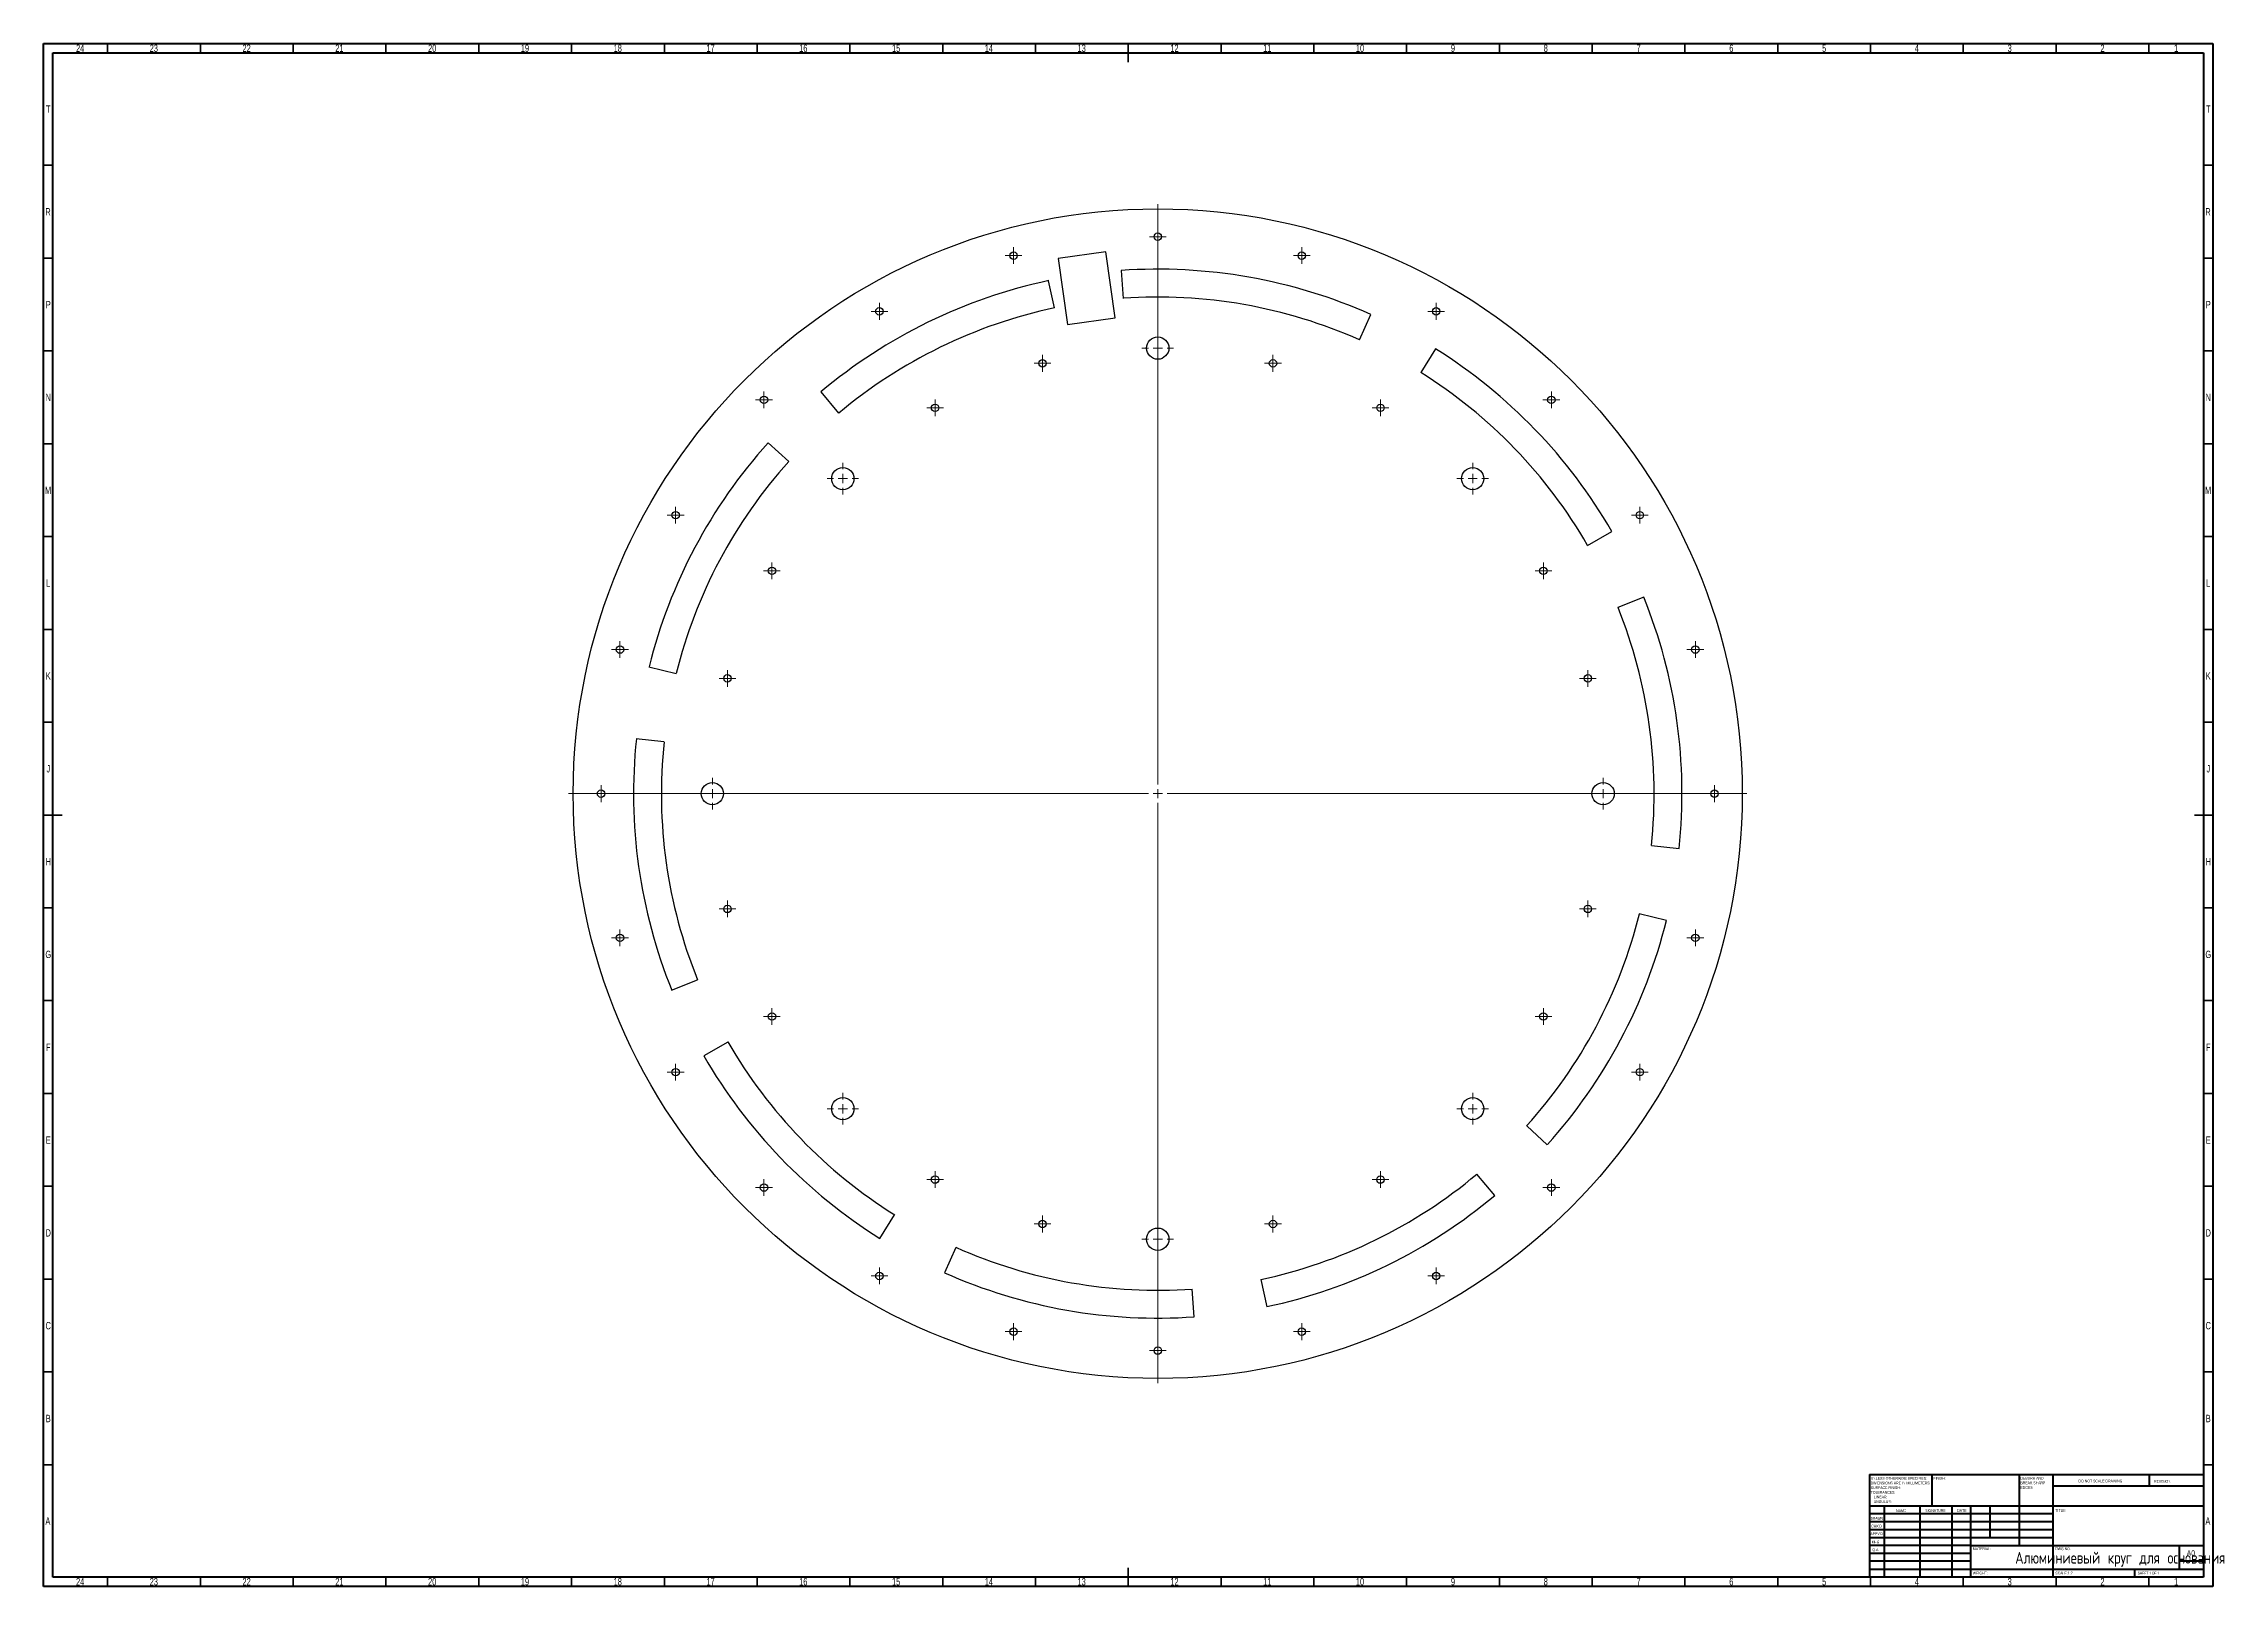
# Model space of a CAD drawing. Header units: millimetres. Extents: x 15 to 1190, y 5 to 836.
import ezdxf

# ---------------------------------------------------------------- set-up
doc = ezdxf.new("R2010")
doc.units = ezdxf.units.MM
doc.styles.add('SLDTEXTSTYLE0', font='TXT', dxfattribs={"width": 0.75})
doc.styles.add('SLDTEXTSTYLE1', font='TXT', dxfattribs={"width": 0.686449})
doc.styles.add('SLDTEXTSTYLE2', font='TXT', dxfattribs={"width": 0.6875})
doc.styles.add('SLDTEXTSTYLE3', font='TXT', dxfattribs={"width": 0.75, "bigfont": 'bigfont'})

# ---------------------------------------------------------------- blocks, each defined once
blk = doc.blocks.new('SW_NOTE_0')
at = {"color": 0, "linetype": 'Continuous', "lineweight": 0, "char_height": 1.5, "attachment_point": 1, "style": 'SLDTEXTSTYLE0'}
for s, insert in [('UNLESS OTHERWISE SPECIFIED:', (0, 1.9)), ('TOLERANCES:', (0, -5.6)), ('DIMENSIONS ARE IN MILLIMETERS', (0, -0.6)), ('SURFACE FINISH:', (0, -3.1)), ('ANGULAR:', (1.7, -10.6)), ('LINEAR:', (1.7, -8.1))]:
    blk.add_mtext(s, dxfattribs=dict(at, insert=insert))
blk = doc.blocks.new('SW_NOTE_0_1')
at = {"color": 0, "linetype": 'Continuous', "lineweight": 0, "char_height": 1.5, "attachment_point": 1, "style": 'SLDTEXTSTYLE0'}
for s, insert in [('DEBURR AND', (0, 1.9)), ('BREAK SHARP', (0, -0.6)), ('EDGES', (0, -3.1))]:
    blk.add_mtext(s, dxfattribs=dict(at, insert=insert))
blk = doc.blocks.new('SW_CENTERMARKSYMBOL_0')
at = {"color": 0, "linetype": 'Continuous', "lineweight": 18}
for p, q in [((0, 5), (0, 317.5)), ((-5, 0), (-317.5, 0)), ((0, 0), (-2.5, 0)), ((0, 0), (0, 2.5)), ((0, 0), (0, -2.5)), ((0, 0), (2.5, 0)), ((5, 0), (317.5, 0)), ((0, -5), (0, -317.5))]:
    blk.add_line(p, q, dxfattribs=at)
blk = doc.blocks.new('SW_CENTERMARKSYMBOL_1')
at = {"color": 0, "linetype": 'Continuous', "lineweight": 18}
for p, q in [((-5, 0), (-8.5, 0)), ((0, 0), (-2.5, 0)), ((0, 5), (0, 8.5)), ((0, 0), (0, 2.5)), ((0, 0), (0, -2.5)), ((0, 0), (2.5, 0)), ((5, 0), (8.5, 0)), ((0, -5), (0, -8.5))]:
    blk.add_line(p, q, dxfattribs=at)
blk = doc.blocks.new('SW_CENTERMARKSYMBOL_2')
at = {"color": 0, "linetype": 'Continuous', "lineweight": 18}
for p, q in [((-5, 0), (-8.5, 0)), ((0, 0), (-2.5, 0)), ((0, 5), (0, 8.5)), ((0, 0), (0, 2.5)), ((0, 0), (0, -2.5)), ((0, 0), (2.5, 0)), ((5, 0), (8.5, 0)), ((0, -5), (0, -8.5))]:
    blk.add_line(p, q, dxfattribs=at)
blk = doc.blocks.new('SW_CENTERMARKSYMBOL_3')
at = {"color": 0, "linetype": 'Continuous', "lineweight": 18}
for p, q in [((-5, 0), (-8.5, 0)), ((0, 0), (-2.5, 0)), ((0, 5), (0, 8.5)), ((0, 0), (0, 2.5)), ((0, 0), (0, -2.5)), ((0, 0), (2.5, 0)), ((5, 0), (8.5, 0)), ((0, -5), (0, -8.5))]:
    blk.add_line(p, q, dxfattribs=at)
blk = doc.blocks.new('SW_CENTERMARKSYMBOL_4')
at = {"color": 0, "linetype": 'Continuous', "lineweight": 18}
for p, q in [((-5, 0), (-8.5, 0)), ((0, 0), (-2.5, 0)), ((0, 5), (0, 8.5)), ((0, 0), (0, 2.5)), ((0, 0), (0, -2.5)), ((0, 0), (2.5, 0)), ((5, 0), (8.5, 0)), ((0, -5), (0, -8.5))]:
    blk.add_line(p, q, dxfattribs=at)
blk = doc.blocks.new('SW_CENTERMARKSYMBOL_5')
at = {"color": 0, "linetype": 'Continuous', "lineweight": 18}
for p, q in [((-5, 0), (-8.5, 0)), ((0, 0), (-2.5, 0)), ((0, 5), (0, 8.5)), ((0, 0), (0, 2.5)), ((0, 0), (0, -2.5)), ((0, 0), (2.5, 0)), ((5, 0), (8.5, 0)), ((0, -5), (0, -8.5))]:
    blk.add_line(p, q, dxfattribs=at)
blk = doc.blocks.new('SW_CENTERMARKSYMBOL_6')
at = {"color": 0, "linetype": 'Continuous', "lineweight": 18}
for p, q in [((-5, 0), (-8.5, 0)), ((0, 0), (-2.5, 0)), ((0, 5), (0, 8.5)), ((0, 0), (0, 2.5)), ((0, 0), (0, -2.5)), ((0, 0), (2.5, 0)), ((5, 0), (8.5, 0)), ((0, -5), (0, -8.5))]:
    blk.add_line(p, q, dxfattribs=at)
blk = doc.blocks.new('SW_CENTERMARKSYMBOL_7')
at = {"color": 0, "linetype": 'Continuous', "lineweight": 18}
for p, q in [((-5, 0), (-8.5, 0)), ((0, 0), (-2.5, 0)), ((0, 5), (0, 8.5)), ((0, 0), (0, 2.5)), ((0, 0), (0, -2.5)), ((0, 0), (2.5, 0)), ((5, 0), (8.5, 0)), ((0, -5), (0, -8.5))]:
    blk.add_line(p, q, dxfattribs=at)
blk = doc.blocks.new('SW_CENTERMARKSYMBOL_8')
at = {"color": 0, "linetype": 'Continuous', "lineweight": 18}
for p, q in [((-5, 0), (-8.5, 0)), ((0, 0), (-2.5, 0)), ((0, 5), (0, 8.5)), ((0, 0), (0, 2.5)), ((0, 0), (0, -2.5)), ((0, 0), (2.5, 0)), ((5, 0), (8.5, 0)), ((0, -5), (0, -8.5))]:
    blk.add_line(p, q, dxfattribs=at)
blk = doc.blocks.new('SW_CENTERMARKSYMBOL_9')
at = {"color": 0, "linetype": 'Continuous', "lineweight": 18}
for p, q in [((-2.5, 0), (-4.5, 0)), ((0, 0), (-2.5, 0)), ((0, 2.5), (0, 4.5)), ((0, 0), (0, 2.5)), ((0, 0), (0, -2.5)), ((0, 0), (2.5, 0)), ((2.5, 0), (4.5, 0)), ((0, -2.5), (0, -4.5))]:
    blk.add_line(p, q, dxfattribs=at)
blk = doc.blocks.new('SW_CENTERMARKSYMBOL_10')
at = {"color": 0, "linetype": 'Continuous', "lineweight": 18}
for p, q in [((-2.5, 0), (-4.5, 0)), ((0, 0), (-2.5, 0)), ((0, 2.5), (0, 4.5)), ((0, 0), (0, 2.5)), ((0, 0), (0, -2.5)), ((0, 0), (2.5, 0)), ((2.5, 0), (4.5, 0)), ((0, -2.5), (0, -4.5))]:
    blk.add_line(p, q, dxfattribs=at)
blk = doc.blocks.new('SW_CENTERMARKSYMBOL_11')
at = {"color": 0, "linetype": 'Continuous', "lineweight": 18}
for p, q in [((-2.5, 0), (-4.5, 0)), ((0, 0), (-2.5, 0)), ((0, 2.5), (0, 4.5)), ((0, 0), (0, 2.5)), ((0, 0), (0, -2.5)), ((0, 0), (2.5, 0)), ((2.5, 0), (4.5, 0)), ((0, -2.5), (0, -4.5))]:
    blk.add_line(p, q, dxfattribs=at)
blk = doc.blocks.new('SW_CENTERMARKSYMBOL_12')
at = {"color": 0, "linetype": 'Continuous', "lineweight": 18}
for p, q in [((-2.5, 0), (-4.5, 0)), ((0, 0), (-2.5, 0)), ((0, 2.5), (0, 4.5)), ((0, 0), (0, 2.5)), ((0, 0), (0, -2.5)), ((0, 0), (2.5, 0)), ((2.5, 0), (4.5, 0)), ((0, -2.5), (0, -4.5))]:
    blk.add_line(p, q, dxfattribs=at)
blk = doc.blocks.new('SW_CENTERMARKSYMBOL_13')
at = {"color": 0, "linetype": 'Continuous', "lineweight": 18}
for p, q in [((-2.5, 0), (-4.5, 0)), ((0, 0), (-2.5, 0)), ((0, 2.5), (0, 4.5)), ((0, 0), (0, 2.5)), ((0, 0), (0, -2.5)), ((0, 0), (2.5, 0)), ((2.5, 0), (4.5, 0)), ((0, -2.5), (0, -4.5))]:
    blk.add_line(p, q, dxfattribs=at)
blk = doc.blocks.new('SW_CENTERMARKSYMBOL_14')
at = {"color": 0, "linetype": 'Continuous', "lineweight": 18}
for p, q in [((-2.5, 0), (-4.5, 0)), ((0, 0), (-2.5, 0)), ((0, 2.5), (0, 4.5)), ((0, 0), (0, 2.5)), ((0, 0), (0, -2.5)), ((0, 0), (2.5, 0)), ((2.5, 0), (4.5, 0)), ((0, -2.5), (0, -4.5))]:
    blk.add_line(p, q, dxfattribs=at)
blk = doc.blocks.new('SW_CENTERMARKSYMBOL_15')
at = {"color": 0, "linetype": 'Continuous', "lineweight": 18}
for p, q in [((-2.5, 0), (-4.5, 0)), ((0, 0), (-2.5, 0)), ((0, 2.5), (0, 4.5)), ((0, 0), (0, 2.5)), ((0, 0), (0, -2.5)), ((0, 0), (2.5, 0)), ((2.5, 0), (4.5, 0)), ((0, -2.5), (0, -4.5))]:
    blk.add_line(p, q, dxfattribs=at)
blk = doc.blocks.new('SW_CENTERMARKSYMBOL_16')
at = {"color": 0, "linetype": 'Continuous', "lineweight": 18}
for p, q in [((-2.5, 0), (-4.5, 0)), ((0, 0), (-2.5, 0)), ((0, 2.5), (0, 4.5)), ((0, 0), (0, 2.5)), ((0, 0), (0, -2.5)), ((0, 0), (2.5, 0)), ((2.5, 0), (4.5, 0)), ((0, -2.5), (0, -4.5))]:
    blk.add_line(p, q, dxfattribs=at)
blk = doc.blocks.new('SW_CENTERMARKSYMBOL_17')
at = {"color": 0, "linetype": 'Continuous', "lineweight": 18}
for p, q in [((-2.5, 0), (-4.5, 0)), ((0, 0), (-2.5, 0)), ((0, 2.5), (0, 4.5)), ((0, 0), (0, 2.5)), ((0, 0), (0, -2.5)), ((0, 0), (2.5, 0)), ((2.5, 0), (4.5, 0)), ((0, -2.5), (0, -4.5))]:
    blk.add_line(p, q, dxfattribs=at)
blk = doc.blocks.new('SW_CENTERMARKSYMBOL_18')
at = {"color": 0, "linetype": 'Continuous', "lineweight": 18}
for p, q in [((-2.5, 0), (-4.5, 0)), ((0, 0), (-2.5, 0)), ((0, 2.5), (0, 4.5)), ((0, 0), (0, 2.5)), ((0, 0), (0, -2.5)), ((0, 0), (2.5, 0)), ((2.5, 0), (4.5, 0)), ((0, -2.5), (0, -4.5))]:
    blk.add_line(p, q, dxfattribs=at)
blk = doc.blocks.new('SW_CENTERMARKSYMBOL_19')
at = {"color": 0, "linetype": 'Continuous', "lineweight": 18}
for p, q in [((-2.5, 0), (-4.5, 0)), ((0, 0), (-2.5, 0)), ((0, 2.5), (0, 4.5)), ((0, 0), (0, 2.5)), ((0, 0), (0, -2.5)), ((0, 0), (2.5, 0)), ((2.5, 0), (4.5, 0)), ((0, -2.5), (0, -4.5))]:
    blk.add_line(p, q, dxfattribs=at)
blk = doc.blocks.new('SW_CENTERMARKSYMBOL_20')
at = {"color": 0, "linetype": 'Continuous', "lineweight": 18}
for p, q in [((-2.5, 0), (-4.5, 0)), ((0, 0), (-2.5, 0)), ((0, 2.5), (0, 4.5)), ((0, 0), (0, 2.5)), ((0, 0), (0, -2.5)), ((0, 0), (2.5, 0)), ((2.5, 0), (4.5, 0)), ((0, -2.5), (0, -4.5))]:
    blk.add_line(p, q, dxfattribs=at)
blk = doc.blocks.new('SW_CENTERMARKSYMBOL_21')
at = {"color": 0, "linetype": 'Continuous', "lineweight": 18}
for p, q in [((-2.5, 0), (-4.5, 0)), ((0, 0), (-2.5, 0)), ((0, 2.5), (0, 4.5)), ((0, 0), (0, 2.5)), ((0, 0), (0, -2.5)), ((0, 0), (2.5, 0)), ((2.5, 0), (4.5, 0)), ((0, -2.5), (0, -4.5))]:
    blk.add_line(p, q, dxfattribs=at)
blk = doc.blocks.new('SW_CENTERMARKSYMBOL_22')
at = {"color": 0, "linetype": 'Continuous', "lineweight": 18}
for p, q in [((-2.5, 0), (-4.5, 0)), ((0, 0), (-2.5, 0)), ((0, 2.5), (0, 4.5)), ((0, 0), (0, 2.5)), ((0, 0), (0, -2.5)), ((0, 0), (2.5, 0)), ((2.5, 0), (4.5, 0)), ((0, -2.5), (0, -4.5))]:
    blk.add_line(p, q, dxfattribs=at)
blk = doc.blocks.new('SW_CENTERMARKSYMBOL_23')
at = {"color": 0, "linetype": 'Continuous', "lineweight": 18}
for p, q in [((-2.5, 0), (-4.5, 0)), ((0, 0), (-2.5, 0)), ((0, 2.5), (0, 4.5)), ((0, 0), (0, 2.5)), ((0, 0), (0, -2.5)), ((0, 0), (2.5, 0)), ((2.5, 0), (4.5, 0)), ((0, -2.5), (0, -4.5))]:
    blk.add_line(p, q, dxfattribs=at)
blk = doc.blocks.new('SW_CENTERMARKSYMBOL_24')
at = {"color": 0, "linetype": 'Continuous', "lineweight": 18}
for p, q in [((-2.5, 0), (-4.5, 0)), ((0, 0), (-2.5, 0)), ((0, 2.5), (0, 4.5)), ((0, 0), (0, 2.5)), ((0, 0), (0, -2.5)), ((0, 0), (2.5, 0)), ((2.5, 0), (4.5, 0)), ((0, -2.5), (0, -4.5))]:
    blk.add_line(p, q, dxfattribs=at)
blk = doc.blocks.new('SW_CENTERMARKSYMBOL_25')
at = {"color": 0, "linetype": 'Continuous', "lineweight": 18}
for p, q in [((-2.5, 0), (-4.5, 0)), ((0, 0), (-2.5, 0)), ((0, 2.5), (0, 4.5)), ((0, 0), (0, 2.5)), ((0, 0), (0, -2.5)), ((0, 0), (2.5, 0)), ((2.5, 0), (4.5, 0)), ((0, -2.5), (0, -4.5))]:
    blk.add_line(p, q, dxfattribs=at)
blk = doc.blocks.new('SW_CENTERMARKSYMBOL_26')
at = {"color": 0, "linetype": 'Continuous', "lineweight": 18}
for p, q in [((-2.5, 0), (-4.5, 0)), ((0, 0), (-2.5, 0)), ((0, 2.5), (0, 4.5)), ((0, 0), (0, 2.5)), ((0, 0), (0, -2.5)), ((0, 0), (2.5, 0)), ((2.5, 0), (4.5, 0)), ((0, -2.5), (0, -4.5))]:
    blk.add_line(p, q, dxfattribs=at)
blk = doc.blocks.new('SW_CENTERMARKSYMBOL_27')
at = {"color": 0, "linetype": 'Continuous', "lineweight": 18}
for p, q in [((-2.5, 0), (-4.5, 0)), ((0, 0), (-2.5, 0)), ((0, 2.5), (0, 4.5)), ((0, 0), (0, 2.5)), ((0, 0), (0, -2.5)), ((0, 0), (2.5, 0)), ((2.5, 0), (4.5, 0)), ((0, -2.5), (0, -4.5))]:
    blk.add_line(p, q, dxfattribs=at)
blk = doc.blocks.new('SW_CENTERMARKSYMBOL_28')
at = {"color": 0, "linetype": 'Continuous', "lineweight": 18}
for p, q in [((-2.5, 0), (-4.5, 0)), ((0, 0), (-2.5, 0)), ((0, 2.5), (0, 4.5)), ((0, 0), (0, 2.5)), ((0, 0), (0, -2.5)), ((0, 0), (2.5, 0)), ((2.5, 0), (4.5, 0)), ((0, -2.5), (0, -4.5))]:
    blk.add_line(p, q, dxfattribs=at)
blk = doc.blocks.new('SW_CENTERMARKSYMBOL_29')
at = {"color": 0, "linetype": 'Continuous', "lineweight": 18}
for p, q in [((-2.5, 0), (-4.5, 0)), ((0, 0), (-2.5, 0)), ((0, 2.5), (0, 4.5)), ((0, 0), (0, 2.5)), ((0, 0), (0, -2.5)), ((0, 0), (2.5, 0)), ((2.5, 0), (4.5, 0)), ((0, -2.5), (0, -4.5))]:
    blk.add_line(p, q, dxfattribs=at)
blk = doc.blocks.new('SW_CENTERMARKSYMBOL_30')
at = {"color": 0, "linetype": 'Continuous', "lineweight": 18}
for p, q in [((-2.5, 0), (-4.5, 0)), ((0, 0), (-2.5, 0)), ((0, 2.5), (0, 4.5)), ((0, 0), (0, 2.5)), ((0, 0), (0, -2.5)), ((0, 0), (2.5, 0)), ((2.5, 0), (4.5, 0)), ((0, -2.5), (0, -4.5))]:
    blk.add_line(p, q, dxfattribs=at)
blk = doc.blocks.new('SW_CENTERMARKSYMBOL_31')
at = {"color": 0, "linetype": 'Continuous', "lineweight": 18}
for p, q in [((-2.5, 0), (-4.5, 0)), ((0, 0), (-2.5, 0)), ((0, 2.5), (0, 4.5)), ((0, 0), (0, 2.5)), ((0, 0), (0, -2.5)), ((0, 0), (2.5, 0)), ((2.5, 0), (4.5, 0)), ((0, -2.5), (0, -4.5))]:
    blk.add_line(p, q, dxfattribs=at)
blk = doc.blocks.new('SW_CENTERMARKSYMBOL_32')
at = {"color": 0, "linetype": 'Continuous', "lineweight": 18}
for p, q in [((-2.5, 0), (-4.5, 0)), ((0, 0), (-2.5, 0)), ((0, 2.5), (0, 4.5)), ((0, 0), (0, 2.5)), ((0, 0), (0, -2.5)), ((0, 0), (2.5, 0)), ((2.5, 0), (4.5, 0)), ((0, -2.5), (0, -4.5))]:
    blk.add_line(p, q, dxfattribs=at)
blk = doc.blocks.new('SW_CENTERMARKSYMBOL_33')
at = {"color": 0, "linetype": 'Continuous', "lineweight": 18}
for p, q in [((-2.5, 0), (-4.5, 0)), ((0, 0), (-2.5, 0)), ((0, 2.5), (0, 4.5)), ((0, 0), (0, 2.5)), ((0, 0), (0, -2.5)), ((0, 0), (2.5, 0)), ((2.5, 0), (4.5, 0)), ((0, -2.5), (0, -4.5))]:
    blk.add_line(p, q, dxfattribs=at)
blk = doc.blocks.new('SW_CENTERMARKSYMBOL_34')
at = {"color": 0, "linetype": 'Continuous', "lineweight": 18}
for p, q in [((-2.5, 0), (-4.5, 0)), ((0, 0), (-2.5, 0)), ((0, 2.5), (0, 4.5)), ((0, 0), (0, 2.5)), ((0, 0), (0, -2.5)), ((0, 0), (2.5, 0)), ((2.5, 0), (4.5, 0)), ((0, -2.5), (0, -4.5))]:
    blk.add_line(p, q, dxfattribs=at)
blk = doc.blocks.new('SW_CENTERMARKSYMBOL_35')
at = {"color": 0, "linetype": 'Continuous', "lineweight": 18}
for p, q in [((-2.5, 0), (-4.5, 0)), ((0, 0), (-2.5, 0)), ((0, 2.5), (0, 4.5)), ((0, 0), (0, 2.5)), ((0, 0), (0, -2.5)), ((0, 0), (2.5, 0)), ((2.5, 0), (4.5, 0)), ((0, -2.5), (0, -4.5))]:
    blk.add_line(p, q, dxfattribs=at)
blk = doc.blocks.new('SW_CENTERMARKSYMBOL_36')
at = {"color": 0, "linetype": 'Continuous', "lineweight": 18}
for p, q in [((-2.5, 0), (-4.5, 0)), ((0, 0), (-2.5, 0)), ((0, 2.5), (0, 4.5)), ((0, 0), (0, 2.5)), ((0, 0), (0, -2.5)), ((0, 0), (2.5, 0)), ((2.5, 0), (4.5, 0)), ((0, -2.5), (0, -4.5))]:
    blk.add_line(p, q, dxfattribs=at)
blk = doc.blocks.new('SW_CENTERMARKSYMBOL_37')
at = {"color": 0, "linetype": 'Continuous', "lineweight": 18}
for p, q in [((-2.5, 0), (-4.5, 0)), ((0, 0), (-2.5, 0)), ((0, 2.5), (0, 4.5)), ((0, 0), (0, 2.5)), ((0, 0), (0, -2.5)), ((0, 0), (2.5, 0)), ((2.5, 0), (4.5, 0)), ((0, -2.5), (0, -4.5))]:
    blk.add_line(p, q, dxfattribs=at)
blk = doc.blocks.new('SW_CENTERMARKSYMBOL_38')
at = {"color": 0, "linetype": 'Continuous', "lineweight": 18}
for p, q in [((-2.5, 0), (-4.5, 0)), ((0, 0), (-2.5, 0)), ((0, 2.5), (0, 4.5)), ((0, 0), (0, 2.5)), ((0, 0), (0, -2.5)), ((0, 0), (2.5, 0)), ((2.5, 0), (4.5, 0)), ((0, -2.5), (0, -4.5))]:
    blk.add_line(p, q, dxfattribs=at)
blk = doc.blocks.new('SW_CENTERMARKSYMBOL_39')
at = {"color": 0, "linetype": 'Continuous', "lineweight": 18}
for p, q in [((-2.5, 0), (-4.5, 0)), ((0, 0), (-2.5, 0)), ((0, 2.5), (0, 4.5)), ((0, 0), (0, 2.5)), ((0, 0), (0, -2.5)), ((0, 0), (2.5, 0)), ((2.5, 0), (4.5, 0)), ((0, -2.5), (0, -4.5))]:
    blk.add_line(p, q, dxfattribs=at)
blk = doc.blocks.new('SW_CENTERMARKSYMBOL_40')
at = {"color": 0, "linetype": 'Continuous', "lineweight": 18}
for p, q in [((-2.5, 0), (-4.5, 0)), ((0, 0), (-2.5, 0)), ((0, 2.5), (0, 4.5)), ((0, 0), (0, 2.5)), ((0, 0), (0, -2.5)), ((0, 0), (2.5, 0)), ((2.5, 0), (4.5, 0)), ((0, -2.5), (0, -4.5))]:
    blk.add_line(p, q, dxfattribs=at)
blk = doc.blocks.new('SW_CENTERMARKSYMBOL_41')
at = {"color": 0, "linetype": 'Continuous', "lineweight": 18}
for p, q in [((-2.5, 0), (-4.5, 0)), ((0, 0), (-2.5, 0)), ((0, 2.5), (0, 4.5)), ((0, 0), (0, 2.5)), ((0, 0), (0, -2.5)), ((0, 0), (2.5, 0)), ((2.5, 0), (4.5, 0)), ((0, -2.5), (0, -4.5))]:
    blk.add_line(p, q, dxfattribs=at)
blk = doc.blocks.new('SW_CENTERMARKSYMBOL_42')
at = {"color": 0, "linetype": 'Continuous', "lineweight": 18}
for p, q in [((-2.5, 0), (-4.5, 0)), ((0, 0), (-2.5, 0)), ((0, 2.5), (0, 4.5)), ((0, 0), (0, 2.5)), ((0, 0), (0, -2.5)), ((0, 0), (2.5, 0)), ((2.5, 0), (4.5, 0)), ((0, -2.5), (0, -4.5))]:
    blk.add_line(p, q, dxfattribs=at)
blk = doc.blocks.new('SW_CENTERMARKSYMBOL_43')
at = {"color": 0, "linetype": 'Continuous', "lineweight": 18}
for p, q in [((-2.5, 0), (-4.5, 0)), ((0, 0), (-2.5, 0)), ((0, 2.5), (0, 4.5)), ((0, 0), (0, 2.5)), ((0, 0), (0, -2.5)), ((0, 0), (2.5, 0)), ((2.5, 0), (4.5, 0)), ((0, -2.5), (0, -4.5))]:
    blk.add_line(p, q, dxfattribs=at)
blk = doc.blocks.new('SW_CENTERMARKSYMBOL_44')
at = {"color": 0, "linetype": 'Continuous', "lineweight": 18}
for p, q in [((-2.5, 0), (-4.5, 0)), ((0, 0), (-2.5, 0)), ((0, 2.5), (0, 4.5)), ((0, 0), (0, 2.5)), ((0, 0), (0, -2.5)), ((0, 0), (2.5, 0)), ((2.5, 0), (4.5, 0)), ((0, -2.5), (0, -4.5))]:
    blk.add_line(p, q, dxfattribs=at)
blk = doc.blocks.new('SW_CENTERMARKSYMBOL_45')
at = {"color": 0, "linetype": 'Continuous', "lineweight": 18}
for p, q in [((-2.5, 0), (-4.5, 0)), ((0, 0), (-2.5, 0)), ((0, 2.5), (0, 4.5)), ((0, 0), (0, 2.5)), ((0, 0), (0, -2.5)), ((0, 0), (2.5, 0)), ((2.5, 0), (4.5, 0)), ((0, -2.5), (0, -4.5))]:
    blk.add_line(p, q, dxfattribs=at)
blk = doc.blocks.new('SW_CENTERMARKSYMBOL_46')
at = {"color": 0, "linetype": 'Continuous', "lineweight": 18}
for p, q in [((-2.5, 0), (-4.5, 0)), ((0, 0), (-2.5, 0)), ((0, 2.5), (0, 4.5)), ((0, 0), (0, 2.5)), ((0, 0), (0, -2.5)), ((0, 0), (2.5, 0)), ((2.5, 0), (4.5, 0)), ((0, -2.5), (0, -4.5))]:
    blk.add_line(p, q, dxfattribs=at)
blk = doc.blocks.new('SW_CENTERMARKSYMBOL_47')
at = {"color": 0, "linetype": 'Continuous', "lineweight": 18}
for p, q in [((-2.5, 0), (-4.5, 0)), ((0, 0), (-2.5, 0)), ((0, 2.5), (0, 4.5)), ((0, 0), (0, 2.5)), ((0, 0), (0, -2.5)), ((0, 0), (2.5, 0)), ((2.5, 0), (4.5, 0)), ((0, -2.5), (0, -4.5))]:
    blk.add_line(p, q, dxfattribs=at)
blk = doc.blocks.new('SW_CENTERMARKSYMBOL_48')
at = {"color": 0, "linetype": 'Continuous', "lineweight": 18}
for p, q in [((-2.5, 0), (-4.5, 0)), ((0, 0), (-2.5, 0)), ((0, 2.5), (0, 4.5)), ((0, 0), (0, 2.5)), ((0, 0), (0, -2.5)), ((0, 0), (2.5, 0)), ((2.5, 0), (4.5, 0)), ((0, -2.5), (0, -4.5))]:
    blk.add_line(p, q, dxfattribs=at)

msp = doc.modelspace()

# ---------------------------------------------------------------- linework, layer by layer
at = {"color": 7, "linetype": 'Continuous', "lineweight": 70}
for p, q in [((15, 5), (15, 836)), ((15, 836), (1184, 836)), ((1184, 836), (1184, 5)), ((20, 10), (20, 831)), ((20, 831), (1179, 831)), ((1179, 831), (1179, 10)), ((1184, 5), (15, 5)), ((1179, 10), (20, 10))]:
    msp.add_line(p, q, dxfattribs=at)
at = {"color": 7, "linetype": 'Continuous', "lineweight": 35}
for p, q in [((49.5, 831), (49.5, 836)), ((99.5, 831), (99.5, 836)), ((149.5, 831), (149.5, 836)), ((199.5, 831), (199.5, 836)), ((249.5, 831), (249.5, 836)), ((299.5, 831), (299.5, 836)), ((349.5, 831), (349.5, 836)), ((399.5, 831), (399.5, 836)), ((449.5, 831), (449.5, 836)), ((499.5, 831), (499.5, 836)), ((549.5, 831), (549.5, 836)), ((599.5, 836), (599.5, 826)), ((599.5, 831), (599.5, 836)), ((649.5, 831), (649.5, 836)), ((699.5, 831), (699.5, 836)), ((749.5, 831), (749.5, 836)), ((799.5, 831), (799.5, 836)), ((849.5, 831), (849.5, 836)), ((899.5, 831), (899.5, 836)), ((949.5, 831), (949.5, 836)), ((999.5, 831), (999.5, 836)), ((1049.5, 831), (1049.5, 836)), ((1099.5, 831), (1099.5, 836)), ((1149.5, 831), (1149.5, 836)), ((20, 770.5), (15, 770.5)), ((1179, 770.5), (1184, 770.5)), ((20, 720.5), (15, 720.5)), ((1179, 720.5), (1184, 720.5)), ((20, 670.5), (15, 670.5)), ((1179, 670.5), (1184, 670.5)), ((20, 620.5), (15, 620.5)), ((1179, 620.5), (1184, 620.5)), ((20, 570.5), (15, 570.5)), ((1179, 570.5), (1184, 570.5)), ((20, 520.5), (15, 520.5)), ((1179, 520.5), (1184, 520.5)), ((20, 470.5), (15, 470.5)), ((1179, 470.5), (1184, 470.5)), ((15, 420.5), (25, 420.5)), ((20, 420.5), (15, 420.5)), ((1184, 420.5), (1174, 420.5)), ((1179, 420.5), (1184, 420.5)), ((20, 370.5), (15, 370.5)), ((1179, 370.5), (1184, 370.5)), ((20, 320.5), (15, 320.5)), ((1179, 320.5), (1184, 320.5)), ((20, 270.5), (15, 270.5)), ((1179, 270.5), (1184, 270.5)), ((20, 220.5), (15, 220.5)), ((1179, 220.5), (1184, 220.5)), ((20, 170.5), (15, 170.5)), ((1179, 170.5), (1184, 170.5)), ((20, 120.5), (15, 120.5)), ((1179, 120.5), (1184, 120.5)), ((20, 70.5), (15, 70.5)), ((1179, 70.5), (1184, 70.5)), ((599.5, 5), (599.5, 15)), ((49.5, 10), (49.5, 5)), ((99.5, 10), (99.5, 5)), ((149.5, 10), (149.5, 5)), ((199.5, 10), (199.5, 5)), ((249.5, 10), (249.5, 5)), ((299.5, 10), (299.5, 5)), ((349.5, 10), (349.5, 5)), ((399.5, 10), (399.5, 5)), ((449.5, 10), (449.5, 5)), ((499.5, 10), (499.5, 5)), ((549.5, 10), (549.5, 5)), ((599.5, 10), (599.5, 5)), ((649.5, 10), (649.5, 5)), ((699.5, 10), (699.5, 5)), ((749.5, 10), (749.5, 5)), ((799.5, 10), (799.5, 5)), ((849.5, 10), (849.5, 5)), ((899.5, 10), (899.5, 5)), ((949.5, 10), (949.5, 5)), ((999.5, 10), (999.5, 5)), ((1049.5, 10), (1049.5, 5)), ((1099.5, 10), (1099.5, 5)), ((1149.5, 10), (1149.5, 5))]:
    msp.add_line(p, q, dxfattribs=at)
at = {"color": 7, "linetype": 'Continuous', "lineweight": 25}
for p, q in [((587.5, 723.9), (561.7, 720.3)), ((561.7, 720.3), (566.7, 684.7)), ((592.5, 688.3), (587.5, 723.9)), ((559.8, 693.6), (556.6, 708.3)), ((595.7, 713.8), (596.7, 698.8)), ((566.7, 684.7), (592.5, 688.3)), ((724.2, 676.4), (730.3, 690.1)), ((765.1, 671.6), (757.1, 658.8)), ((433.8, 648.4), (443.4, 636.9)), ((416.6, 611), (405.4, 621)), ((847, 565.7), (860.1, 573.2)), ((877.3, 537.8), (863.4, 532.2)), ((341.2, 500.3), (355.8, 496.7)), ((349.3, 459.9), (334.4, 461.5)), ((881.4, 404), (896.4, 402.4)), ((889.5, 363.6), (874.9, 367.3)), ((353.4, 326.1), (367.3, 331.8)), ((383.7, 298.2), (370.7, 290.7)), ((814.2, 253), (825.3, 242.9)), ((797, 215.5), (787.3, 227.1)), ((465.7, 192.4), (473.6, 205.1)), ((506.6, 187.6), (500.5, 173.9)), ((635.1, 150.1), (634, 165.1)), ((671, 170.3), (674.1, 155.6))]:
    msp.add_line(p, q, dxfattribs=at)
at = {"color": 7, "linetype": 'Continuous', "lineweight": 50}
for p, q in [((999, 65.2), (1179, 65.2)), ((999, 65.2), (999, 10)), ((1032.8, 48.2), (1032.8, 65.2)), ((1079.6, 65.2), (1079.6, 27)), ((1097.8, 65.2), (1097.8, 10)), ((1179, 58.9), (1097.8, 58.9)), ((1149.8, 58.9), (1149.8, 65.2)), ((1179, 48.2), (999, 48.2)), ((1006.8, 48.2), (1006.8, 10)), ((1026, 48.2), (1026, 10)), ((1043.4, 48.2), (1043.4, 10)), ((1053.6, 10), (1053.6, 48.2)), ((1064, 31.2), (1064, 48.2)), ((1097.8, 44), (999, 44)), ((1097.8, 39.8), (999, 39.8)), ((1097.8, 35.5), (999, 35.5)), ((1097.8, 31.2), (999, 31.2)), ((1053.6, 27), (999, 27)), ((1053.6, 27), (1179, 27)), ((1166, 14.2), (1166, 27)), ((1053.6, 22.7), (999, 22.7)), ((1053.6, 18.5), (999, 18.5)), ((999, 14.2), (1179, 14.2)), ((1142, 10), (1142, 14.2)), ((1179, 18.5), (1166, 18.5))]:
    msp.add_line(p, q, dxfattribs=at)
at = {"color": 7, "linetype": 'Continuous', "lineweight": 25}
for centre, radius in [((615.4, 432), 315), ((615.4, 732), 2), ((537.7, 721.8), 2), ((693, 721.8), 2), ((465.4, 691.8), 2), ((765.4, 691.8), 2), ((615.4, 672), 6), ((553.3, 663.8), 2), ((677.5, 663.8), 2), ((403.2, 644.1), 2), ((495.4, 639.8), 2), ((735.4, 639.8), 2), ((827.5, 644.1), 2), ((445.7, 601.7), 6), ((785.1, 601.7), 6), ((355.6, 582), 2), ((875.2, 582), 2), ((407.5, 552), 2), ((823.2, 552), 2), ((325.6, 509.6), 2), ((905.1, 509.6), 2), ((383.5, 494.1), 2), ((847.2, 494.1), 2), ((375.4, 432), 6), ((855.4, 432), 6), ((315.4, 432), 2), ((915.4, 432), 2), ((383.5, 369.9), 2), ((847.2, 369.9), 2), ((325.6, 354.3), 2), ((905.1, 354.3), 2), ((407.5, 312), 2), ((823.2, 312), 2), ((355.6, 282), 2), ((875.2, 282), 2), ((445.7, 262.3), 6), ((785.1, 262.3), 6), ((495.4, 224.1), 2), ((735.4, 224.1), 2), ((403.2, 219.8), 2), ((827.5, 219.8), 2), ((553.3, 200.2), 2), ((677.5, 200.2), 2), ((615.4, 192), 6), ((465.4, 172.2), 2), ((765.4, 172.2), 2), ((537.7, 142.2), 2), ((693, 142.2), 2), ((615.4, 132), 2)]:
    msp.add_circle(centre, radius, dxfattribs=at)
for radius, start, end in [(282.5, 102, 130), (282.5, 66, 94), (267.5, 102, 130), (267.5, 66, 94), (282.5, 30, 58), (267.5, 30, 58), (282.5, 138, 166), (267.5, 138, 166), (267.5, 354, 22), (282.5, 354, 22), (282.5, 174, 202), (267.5, 174, 202), (267.5, 318, 346), (282.5, 318, 346), (267.5, 210, 238), (282.5, 210, 238), (267.5, 282, 310), (282.5, 282, 310), (267.5, 246, 274), (282.5, 246, 274)]:
    msp.add_arc((615.4, 432), radius, start, end, dxfattribs=at)

# ---------------------------------------------------------------- block references
at = {"color": 7, "linetype": 'Continuous', "lineweight": 0}
for name, p in [('SW_CENTERMARKSYMBOL_0', (615.4, 432)), ('SW_CENTERMARKSYMBOL_28', (615.4, 732)), ('SW_CENTERMARKSYMBOL_25', (537.7, 721.8)), ('SW_CENTERMARKSYMBOL_31', (693, 721.8)), ('SW_CENTERMARKSYMBOL_22', (465.4, 691.8)), ('SW_CENTERMARKSYMBOL_32', (765.4, 691.8)), ('SW_CENTERMARKSYMBOL_1', (615.4, 672)), ('SW_CENTERMARKSYMBOL_13', (553.3, 663.8)), ('SW_CENTERMARKSYMBOL_14', (677.5, 663.8)), ('SW_CENTERMARKSYMBOL_19', (403.2, 644.1)), ('SW_CENTERMARKSYMBOL_33', (827.5, 644.1)), ('SW_CENTERMARKSYMBOL_12', (495.4, 639.8)), ('SW_CENTERMARKSYMBOL_15', (735.4, 639.8)), ('SW_CENTERMARKSYMBOL_8', (445.7, 601.7)), ('SW_CENTERMARKSYMBOL_2', (785.1, 601.7)), ('SW_CENTERMARKSYMBOL_16', (355.6, 582)), ('SW_CENTERMARKSYMBOL_34', (875.2, 582)), ('SW_CENTERMARKSYMBOL_11', (407.5, 552)), ('SW_CENTERMARKSYMBOL_17', (823.2, 552)), ('SW_CENTERMARKSYMBOL_10', (325.6, 509.6)), ('SW_CENTERMARKSYMBOL_35', (905.1, 509.6)), ('SW_CENTERMARKSYMBOL_9', (383.5, 494.1)), ('SW_CENTERMARKSYMBOL_18', (847.2, 494.1)), ('SW_CENTERMARKSYMBOL_48', (315.4, 432)), ('SW_CENTERMARKSYMBOL_7', (375.4, 432)), ('SW_CENTERMARKSYMBOL_3', (855.4, 432)), ('SW_CENTERMARKSYMBOL_36', (915.4, 432)), ('SW_CENTERMARKSYMBOL_30', (383.5, 369.9)), ('SW_CENTERMARKSYMBOL_20', (847.2, 369.9)), ('SW_CENTERMARKSYMBOL_47', (325.6, 354.3)), ('SW_CENTERMARKSYMBOL_37', (905.1, 354.3)), ('SW_CENTERMARKSYMBOL_29', (407.5, 312)), ('SW_CENTERMARKSYMBOL_21', (823.2, 312)), ('SW_CENTERMARKSYMBOL_46', (355.6, 282)), ('SW_CENTERMARKSYMBOL_38', (875.2, 282)), ('SW_CENTERMARKSYMBOL_6', (445.7, 262.3)), ('SW_CENTERMARKSYMBOL_4', (785.1, 262.3)), ('SW_CENTERMARKSYMBOL_45', (403.2, 219.8)), ('SW_CENTERMARKSYMBOL_27', (495.4, 224.1)), ('SW_CENTERMARKSYMBOL_23', (735.4, 224.1)), ('SW_CENTERMARKSYMBOL_39', (827.5, 219.8)), ('SW_CENTERMARKSYMBOL_26', (553.3, 200.2)), ('SW_CENTERMARKSYMBOL_5', (615.4, 192)), ('SW_CENTERMARKSYMBOL_24', (677.5, 200.2)), ('SW_CENTERMARKSYMBOL_44', (465.4, 172.2)), ('SW_CENTERMARKSYMBOL_40', (765.4, 172.2)), ('SW_CENTERMARKSYMBOL_43', (537.7, 142.2)), ('SW_CENTERMARKSYMBOL_41', (693, 142.2)), ('SW_CENTERMARKSYMBOL_42', (615.4, 132)), ('SW_NOTE_0', (999.6, 62)), ('SW_NOTE_0_1', (1080.3, 62.1))]:
    msp.add_blockref(name, p, dxfattribs=at)

# ---------------------------------------------------------------- texts
for s, insert, char_height, attachment_point, style in [('24', (34.7, 835.5), 3.97, 2, 'SLDTEXTSTYLE0'), ('23', (74.4, 835.5), 3.97, 2, 'SLDTEXTSTYLE0'), ('22', (124.4, 835.5), 3.97, 2, 'SLDTEXTSTYLE0'), ('21', (174.4, 835.5), 3.97, 2, 'SLDTEXTSTYLE0'), ('20', (224.4, 835.5), 3.97, 2, 'SLDTEXTSTYLE0'), ('19', (274.4, 835.5), 3.97, 2, 'SLDTEXTSTYLE0'), ('18', (324.4, 835.5), 3.97, 2, 'SLDTEXTSTYLE0'), ('17', (374.4, 835.5), 3.97, 2, 'SLDTEXTSTYLE0'), ('16', (424.4, 835.5), 3.97, 2, 'SLDTEXTSTYLE0'), ('15', (474.4, 835.5), 3.97, 2, 'SLDTEXTSTYLE0'), ('14', (524.4, 835.5), 3.97, 2, 'SLDTEXTSTYLE0'), ('13', (574.4, 835.5), 3.97, 2, 'SLDTEXTSTYLE0'), ('12', (624.4, 835.5), 3.97, 2, 'SLDTEXTSTYLE0'), ('11', (674.4, 835.5), 3.97, 2, 'SLDTEXTSTYLE0'), ('10', (724.4, 835.5), 3.97, 2, 'SLDTEXTSTYLE0'), ('9', (774.5, 835.5), 3.97, 2, 'SLDTEXTSTYLE0'), ('8', (824.5, 835.5), 3.97, 2, 'SLDTEXTSTYLE0'), ('7', (874.5, 835.5), 3.97, 2, 'SLDTEXTSTYLE0'), ('6', (924.5, 835.5), 3.97, 2, 'SLDTEXTSTYLE0'), ('5', (974.5, 835.5), 3.97, 2, 'SLDTEXTSTYLE0'), ('4', (1024.5, 835.5), 3.97, 2, 'SLDTEXTSTYLE0'), ('3', (1074.5, 835.5), 3.97, 2, 'SLDTEXTSTYLE0'), ('2', (1124.5, 835.5), 3.97, 2, 'SLDTEXTSTYLE0'), ('1', (1164.2, 835.5), 3.97, 2, 'SLDTEXTSTYLE0'), ('T', (17.5, 802.7), 3.97, 2, 'SLDTEXTSTYLE0'), ('T', (1181.5, 802.7), 3.97, 2, 'SLDTEXTSTYLE0'), ('R', (17.4, 747.4), 3.97, 2, 'SLDTEXTSTYLE0'), ('R', (1181.4, 747.4), 3.97, 2, 'SLDTEXTSTYLE0'), ('P', (17.5, 697.4), 3.97, 2, 'SLDTEXTSTYLE0'), ('P', (1181.5, 697.4), 3.97, 2, 'SLDTEXTSTYLE0'), ('N', (17.5, 647.4), 3.97, 2, 'SLDTEXTSTYLE0'), ('N', (1181.5, 647.4), 3.97, 2, 'SLDTEXTSTYLE0'), ('M', (17.4, 597.4), 3.97, 2, 'SLDTEXTSTYLE0'), ('M', (1181.4, 597.4), 3.97, 2, 'SLDTEXTSTYLE0'), ('L', (17.5, 547.4), 3.97, 2, 'SLDTEXTSTYLE0'), ('L', (1181.5, 547.4), 3.97, 2, 'SLDTEXTSTYLE0'), ('K', (17.5, 497.4), 3.97, 2, 'SLDTEXTSTYLE0'), ('K', (1181.5, 497.4), 3.97, 2, 'SLDTEXTSTYLE0'), ('J', (17.5, 447.4), 3.97, 2, 'SLDTEXTSTYLE0'), ('J', (1181.5, 447.4), 3.97, 2, 'SLDTEXTSTYLE0'), ('H', (17.5, 397.4), 3.97, 2, 'SLDTEXTSTYLE0'), ('H', (1181.5, 397.4), 3.97, 2, 'SLDTEXTSTYLE0'), ('G', (17.5, 347.4), 3.97, 2, 'SLDTEXTSTYLE0'), ('G', (1181.5, 347.4), 3.97, 2, 'SLDTEXTSTYLE0'), ('F', (17.5, 297.4), 3.97, 2, 'SLDTEXTSTYLE0'), ('F', (1181.5, 297.4), 3.97, 2, 'SLDTEXTSTYLE0'), ('E', (17.5, 247.4), 3.97, 2, 'SLDTEXTSTYLE0'), ('E', (1181.5, 247.4), 3.97, 2, 'SLDTEXTSTYLE0'), ('D', (17.5, 197.4), 3.97, 2, 'SLDTEXTSTYLE0'), ('D', (1181.5, 197.4), 3.97, 2, 'SLDTEXTSTYLE0'), ('C', (17.5, 147.4), 3.97, 2, 'SLDTEXTSTYLE0'), ('C', (1181.5, 147.4), 3.97, 2, 'SLDTEXTSTYLE0'), ('B', (17.5, 97.4), 3.97, 2, 'SLDTEXTSTYLE0'), ('B', (1181.5, 97.4), 3.97, 2, 'SLDTEXTSTYLE0'), ('FINISH:', (1033.4, 63.9), 1.5, 1, 'SLDTEXTSTYLE0'), ('DO NOT SCALE DRAWING', (1111.6, 62.5), 1.5, 1, 'SLDTEXTSTYLE0'), ('REVISION', (1152.3, 62.3), 1.5, 1, 'SLDTEXTSTYLE0'), ('A', (17.3, 42.2), 3.97, 2, 'SLDTEXTSTYLE0'), ('DRAWN', (999.6, 42.4), 1.5, 1, 'SLDTEXTSTYLE1'), ("CHK'D", (999.9, 38.2), 1.5, 1, 'SLDTEXTSTYLE0'), ('NAME', (1013.3, 46.5), 1.5, 1, 'SLDTEXTSTYLE0'), ('SIGNATURE', (1029, 46.6), 1.5, 1, 'SLDTEXTSTYLE0'), ('DATE', (1046.2, 46.6), 1.5, 1, 'SLDTEXTSTYLE0'), ('TITLE:', (1099.1, 46.6), 1.5, 1, 'SLDTEXTSTYLE0'), ('A', (1181.3, 42.2), 3.97, 2, 'SLDTEXTSTYLE0'), ("APPV'D", (999.4, 34.1), 1.5, 1, 'SLDTEXTSTYLE0'), ('MFG', (1000.1, 29.7), 1.5, 1, 'SLDTEXTSTYLE0'), ('Q.A', (1000.5, 25.5), 1.5, 1, 'SLDTEXTSTYLE0'), ('MATERIAL:', (1054.6, 26), 1.5, 1, 'SLDTEXTSTYLE0'), ('Алюминиевый круг для основания', (1134.1, 23.6), 6.35, 2, 'SLDTEXTSTYLE3'), ('DWG NO.', (1099, 26), 1.5, 1, 'SLDTEXTSTYLE0'), ('A0', (1169.9, 24.4), 2.91, 1, 'SLDTEXTSTYLE0'), ('WEIGHT:', (1054.6, 12.9), 1.5, 1, 'SLDTEXTSTYLE0'), ('SCALE:1:2', (1099.1, 12.9), 1.5, 1, 'SLDTEXTSTYLE0'), ('SHEET 1 OF 1', (1143.5, 12.9), 1.5, 1, 'SLDTEXTSTYLE2'), ('24', (34.7, 9.5), 3.97, 2, 'SLDTEXTSTYLE0'), ('23', (74.4, 9.5), 3.97, 2, 'SLDTEXTSTYLE0'), ('22', (124.4, 9.5), 3.97, 2, 'SLDTEXTSTYLE0'), ('21', (174.4, 9.5), 3.97, 2, 'SLDTEXTSTYLE0'), ('20', (224.4, 9.5), 3.97, 2, 'SLDTEXTSTYLE0'), ('19', (274.4, 9.5), 3.97, 2, 'SLDTEXTSTYLE0'), ('18', (324.4, 9.5), 3.97, 2, 'SLDTEXTSTYLE0'), ('17', (374.4, 9.5), 3.97, 2, 'SLDTEXTSTYLE0'), ('16', (424.4, 9.5), 3.97, 2, 'SLDTEXTSTYLE0'), ('15', (474.4, 9.5), 3.97, 2, 'SLDTEXTSTYLE0'), ('14', (524.4, 9.5), 3.97, 2, 'SLDTEXTSTYLE0'), ('13', (574.4, 9.5), 3.97, 2, 'SLDTEXTSTYLE0'), ('12', (624.4, 9.5), 3.97, 2, 'SLDTEXTSTYLE0'), ('11', (674.4, 9.5), 3.97, 2, 'SLDTEXTSTYLE0'), ('10', (724.4, 9.5), 3.97, 2, 'SLDTEXTSTYLE0'), ('9', (774.5, 9.5), 3.97, 2, 'SLDTEXTSTYLE0'), ('8', (824.5, 9.5), 3.97, 2, 'SLDTEXTSTYLE0'), ('7', (874.5, 9.5), 3.97, 2, 'SLDTEXTSTYLE0'), ('6', (924.5, 9.5), 3.97, 2, 'SLDTEXTSTYLE0'), ('5', (974.5, 9.5), 3.97, 2, 'SLDTEXTSTYLE0'), ('4', (1024.5, 9.5), 3.97, 2, 'SLDTEXTSTYLE0'), ('3', (1074.5, 9.5), 3.97, 2, 'SLDTEXTSTYLE0'), ('2', (1124.5, 9.5), 3.97, 2, 'SLDTEXTSTYLE0'), ('1', (1164.2, 9.5), 3.97, 2, 'SLDTEXTSTYLE0')]:
    msp.add_mtext(s, dxfattribs=dict(at, insert=insert, char_height=char_height, attachment_point=attachment_point, style=style))

doc.saveas('drawing.dxf')
